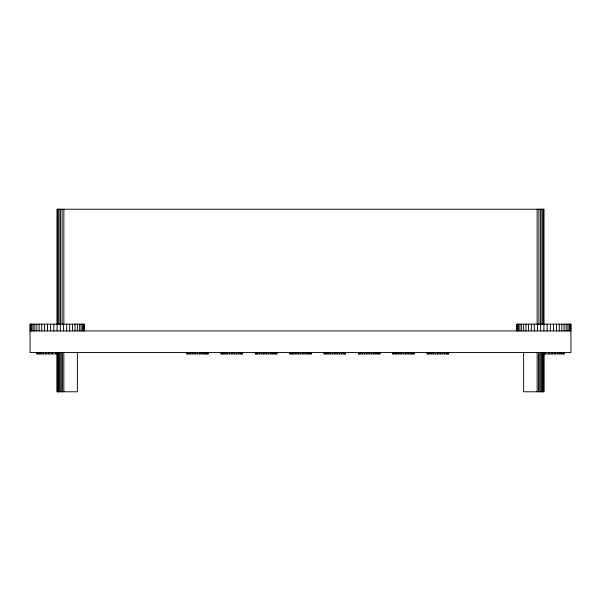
<?xml version="1.0" encoding="UTF-8"?>
<svg xmlns="http://www.w3.org/2000/svg" width="601" height="601" viewBox="0 0 601 601"><rect width="100%" height="100%" fill="white"/><g stroke="black" fill="none" stroke-linecap="round" stroke-linejoin="round"><path stroke-width="0.9" d="M30.05 330.926L570.95 330.926M57.095 353.914L36.811 353.914L36.811 352.562M543.905 353.914L564.189 353.914L564.189 352.562M570.755 324.164L570.755 330.926M570.161 324.164L570.161 330.926M569.192 324.164L569.192 330.926M567.855 324.164L567.855 330.926M566.165 324.164L566.165 330.926M564.151 324.164L564.151 330.926M563.911 352.562L563.911 353.914M563.092 352.562L563.092 353.914M561.837 324.164L561.837 330.926M561.747 352.562L561.747 353.914M559.914 352.562L559.914 353.914M559.268 324.164L559.268 330.926M557.645 352.562L557.645 353.914M556.473 324.164L556.473 330.926M555.001 352.562L555.001 353.914M553.498 324.164L553.498 330.926M552.056 352.562L552.056 353.914M550.381 324.164L550.381 330.926M548.886 352.562L548.886 353.914M547.165 324.164L547.165 330.926M545.58 352.562L545.58 353.914M543.905 330.926L543.905 209.223L57.095 209.223L57.095 330.926M543.905 352.562L543.905 391.777L523.621 391.777L523.621 352.562M543.777 352.562L543.777 391.777M543.672 209.223L543.672 324.375M543.387 352.562L543.387 391.777M542.996 209.223L542.996 324.375M542.763 352.562L542.763 391.777M541.922 209.223L541.922 324.375M541.922 352.562L541.922 391.777M540.9 352.562L540.9 391.777M540.645 324.164L540.645 330.926M540.524 209.223L540.524 324.375M539.728 352.562L539.728 391.777M538.894 209.223L538.894 324.375M538.466 352.562L538.466 391.777M537.429 324.164L537.429 330.926M537.144 209.223L537.144 324.375M537.144 352.562L537.144 391.777M534.312 324.164L534.312 330.926M531.337 324.164L531.337 330.926M528.542 324.164L528.542 330.926M525.973 324.164L525.973 330.926M523.659 324.164L523.659 330.926M521.645 324.164L521.645 330.926M519.955 324.164L519.955 330.926M518.618 324.164L518.618 330.926M517.649 324.164L517.649 330.926M517.055 324.164L517.055 330.926M516.86 330.926L516.86 324.164L570.95 324.164L570.95 352.562L30.05 352.562L30.05 324.164L84.14 324.164L84.14 330.926M448.707 352.562L448.707 353.914L427.071 353.914L427.071 352.562M448.436 352.562L448.436 353.914M447.632 352.562L447.632 353.914M446.348 352.562L446.348 353.914M444.635 352.562L444.635 353.914M442.584 352.562L442.584 353.914M440.293 352.562L440.293 353.914M437.889 352.562L437.889 353.914M435.485 352.562L435.485 353.914M433.193 352.562L433.193 353.914M431.142 352.562L431.142 353.914M429.43 352.562L429.43 353.914M428.145 352.562L428.145 353.914M427.341 352.562L427.341 353.914M414.359 352.562L414.359 353.914L392.723 353.914L392.723 352.562M414.089 352.562L414.089 353.914M413.285 352.562L413.285 353.914M412.001 352.562L412.001 353.914M410.288 352.562L410.288 353.914M408.237 352.562L408.237 353.914M405.945 352.562L405.945 353.914M403.541 352.562L403.541 353.914M401.137 352.562L401.137 353.914M398.846 352.562L398.846 353.914M396.795 352.562L396.795 353.914M395.082 352.562L395.082 353.914M393.798 352.562L393.798 353.914M392.994 352.562L392.994 353.914M380.012 352.562L380.012 353.914L358.376 353.914L358.376 352.562M379.742 352.562L379.742 353.914M378.938 352.562L378.938 353.914M377.653 352.562L377.653 353.914M375.941 352.562L375.941 353.914M373.89 352.562L373.89 353.914M371.598 352.562L371.598 353.914M369.194 352.562L369.194 353.914M366.79 352.562L366.79 353.914M364.499 352.562L364.499 353.914M362.448 352.562L362.448 353.914M360.735 352.562L360.735 353.914M359.451 352.562L359.451 353.914M358.647 352.562L358.647 353.914M345.665 352.562L345.665 353.914L324.029 353.914L324.029 352.562M345.395 352.562L345.395 353.914M344.591 352.562L344.591 353.914M343.306 352.562L343.306 353.914M341.593 352.562L341.593 353.914M339.542 352.562L339.542 353.914M337.251 352.562L337.251 353.914M334.847 352.562L334.847 353.914M332.443 352.562L332.443 353.914M330.152 352.562L330.152 353.914M328.101 352.562L328.101 353.914M326.388 352.562L326.388 353.914M325.103 352.562L325.103 353.914M324.3 352.562L324.3 353.914M311.318 352.562L311.318 353.914L289.682 353.914L289.682 352.562M311.048 352.562L311.048 353.914M310.244 352.562L310.244 353.914M308.959 352.562L308.959 353.914M307.246 352.562L307.246 353.914M305.195 352.562L305.195 353.914M302.904 352.562L302.904 353.914M300.5 352.562L300.5 353.914M298.096 352.562L298.096 353.914M295.805 352.562L295.805 353.914M293.754 352.562L293.754 353.914M292.041 352.562L292.041 353.914M290.756 352.562L290.756 353.914M289.952 352.562L289.952 353.914M276.971 352.562L276.971 353.914L255.335 353.914L255.335 352.562M276.7 352.562L276.7 353.914M275.897 352.562L275.897 353.914M274.612 352.562L274.612 353.914M272.899 352.562L272.899 353.914M270.848 352.562L270.848 353.914M268.557 352.562L268.557 353.914M266.153 352.562L266.153 353.914M263.749 352.562L263.749 353.914M261.458 352.562L261.458 353.914M259.407 352.562L259.407 353.914M257.694 352.562L257.694 353.914M256.409 352.562L256.409 353.914M255.605 352.562L255.605 353.914M242.624 352.562L242.624 353.914L220.988 353.914L220.988 352.562M242.353 352.562L242.353 353.914M241.549 352.562L241.549 353.914M240.265 352.562L240.265 353.914M238.552 352.562L238.552 353.914M236.501 352.562L236.501 353.914M234.21 352.562L234.21 353.914M231.806 352.562L231.806 353.914M229.402 352.562L229.402 353.914M227.11 352.562L227.11 353.914M225.059 352.562L225.059 353.914M223.347 352.562L223.347 353.914M222.062 352.562L222.062 353.914M221.258 352.562L221.258 353.914M208.277 352.562L208.277 353.914L186.641 353.914L186.641 352.562M208.006 352.562L208.006 353.914M207.202 352.562L207.202 353.914M205.918 352.562L205.918 353.914M204.205 352.562L204.205 353.914M202.154 352.562L202.154 353.914M199.863 352.562L199.863 353.914M197.459 352.562L197.459 353.914M195.055 352.562L195.055 353.914M192.763 352.562L192.763 353.914M190.712 352.562L190.712 353.914M188.999 352.562L188.999 353.914M187.715 352.562L187.715 353.914M186.911 352.562L186.911 353.914M83.945 324.164L83.945 330.926M83.351 324.164L83.351 330.926M82.382 324.164L82.382 330.926M81.045 324.164L81.045 330.926M79.355 324.164L79.355 330.926M77.341 324.164L77.341 330.926M77.379 352.562L77.379 391.777L57.095 391.777L57.095 352.562M75.027 324.164L75.027 330.926M72.458 324.164L72.458 330.926M69.663 324.164L69.663 330.926M66.688 324.164L66.688 330.926M63.856 209.223L63.856 324.375M63.856 352.562L63.856 391.777M63.571 324.164L63.571 330.926M62.534 352.562L62.534 391.777M62.106 209.223L62.106 324.375M61.272 352.562L61.272 391.777M60.476 209.223L60.476 324.375M60.355 324.164L60.355 330.926M60.1 352.562L60.1 391.777M59.078 209.223L59.078 324.375M59.078 352.562L59.078 391.777M58.237 352.562L58.237 391.777M58.004 209.223L58.004 324.375M57.613 352.562L57.613 391.777M57.328 209.223L57.328 324.375M57.223 352.562L57.223 391.777M55.42 352.562L55.42 353.914M53.835 324.164L53.835 330.926M52.114 352.562L52.114 353.914M50.619 324.164L50.619 330.926M48.944 352.562L48.944 353.914M47.502 324.164L47.502 330.926M45.999 352.562L45.999 353.914M44.527 324.164L44.527 330.926M43.355 352.562L43.355 353.914M41.732 324.164L41.732 330.926M41.086 352.562L41.086 353.914M39.163 324.164L39.163 330.926M39.253 352.562L39.253 353.914M37.908 352.562L37.908 353.914M37.089 352.562L37.089 353.914M36.849 324.164L36.849 330.926M34.835 324.164L34.835 330.926M33.145 324.164L33.145 330.926M31.808 324.164L31.808 330.926M30.839 324.164L30.839 330.926M30.245 324.164L30.245 330.926"/></g></svg>
